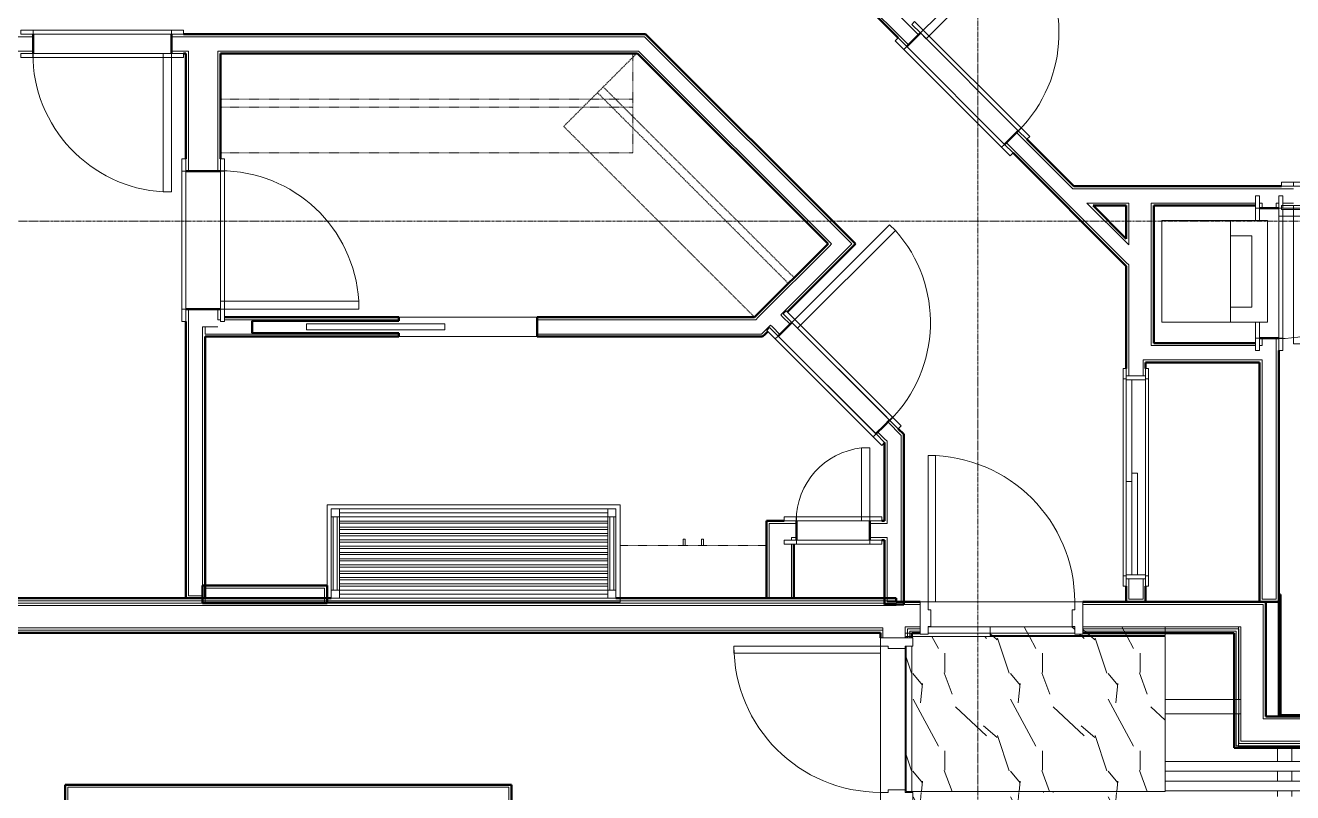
# Model space of a CAD drawing. Header units: inches. Extents: x -4218 to -1830, y 9767 to 12426.
# Drawn here: x -3715.5 to -3403.9, y 11706.6 to 11895.4 of the extents above; entities that cross this region are included whole.
import ezdxf

# ---------------------------------------------------------------- set-up
doc = ezdxf.new("R2010")
doc.units = ezdxf.units.IN
doc.header["$MEASUREMENT"] = 0
doc.linetypes.add('Dash', pattern=[0.25, 0.125, -0.125])
doc.linetypes.add('Grid Line 1_2_', pattern=[0.875, 0.5, -0.125, 0.125, -0.125])
for name, color, linetype, lineweight in [('0-1', 7, 'Continuous', 5), ('0-2', 10, 'Continuous', 9), ('A-CLNG-1', 252, 'Continuous', 9), ('A-CLNG-2', 10, 'Continuous', 9), ('A-CLNG-PATT-1', 71, 'Continuous', 13), ('A-DOOR-1', 10, 'Continuous', 9), ('A-DOOR-2', 50, 'Continuous', 20), ('A-DOOR-FRAM-1', 10, 'Continuous', 9), ('A-DOOR-FRAM-3', 50, 'Continuous', 20), ('A-FLOR-3', 192, 'Continuous', 9), ('A-WALL-1', 7, 'Continuous', 50), ('A-WALL-2', 250, 'Continuous', 13), ('A-WALL-3', 10, 'Continuous', 9), ('A-WALL-4', 252, 'Continuous', 9), ('A-WALL-5', 253, 'Continuous', 9), ('A-WALL-7', 113, 'Continuous', 9), ('I-WALL-1', 7, 'Continuous', 50), ('I-WALL-2', 10, 'Continuous', 9), ('I-WALL-3', 252, 'Continuous', 9), ('I-WALL-4', 253, 'Continuous', 9), ('P-PIPE-1', 10, 'Continuous', 9), ('P-SANR-FIXT-1', 10, 'Continuous', 9), ('Q-CASE-1', 252, 'Continuous', 9), ('Q-CASE-2', 10, 'Continuous', 9), ('Q-CASE-3', 253, 'Continuous', 9), ('Q-CASE-4', 252, 'Dash', 9), ('Q-CASE-7', 10, 'Dash', 9), ('Q-CASE-HDLN-1', 10, 'Dash', 9), ('Q-CASE-HDLN-2', 252, 'Dash', 9), ('Q-CASE-HDLN-3', 253, 'Dash', 9), ('S-BEAM', 12, 'Continuous', 9), ('S-GRID-1', 1, 'Grid Line 1_2_', 9)]:
    doc.layers.add(name, color=color, linetype=linetype, lineweight=lineweight)

# ---------------------------------------------------------------- blocks, each defined once
blk = doc.blocks.new('SWING - SINGLE - FLUSH - 2-10 x 6-8 - PASSAGE-3199422-BACKGROUND - RCP - 2ND FLOOR')
at = {"layer": 'A-DOOR-1'}
blk.add_arc((17, 4.25), 34.07, 93.3657, 180, dxfattribs=at)
at = {"layer": 'A-DOOR-2'}
for p, q in [((15, 4.25), (15, 38.26)), ((17, 38.26), (15, 38.26)), ((17, 4.25), (17, 38.26)), ((17, 4.25), (15, 4.25))]:
    blk.add_line(p, q, dxfattribs=at)
at = {"layer": 'A-DOOR-FRAM-1'}
for p, q in [((-17, 5.25), (-20, 5.25)), ((-20, 4.25), (-20, 5.25)), ((-20, 4.25), (-17, 4.25)), ((17, 5.25), (-17, 5.25)), ((-17, 4.25), (-17, 5.25)), ((-17, 4.25), (17, 4.25)), ((20, 5.25), (17, 5.25)), ((17, 4.25), (17, 5.25)), ((17, 4.25), (20, 4.25)), ((20, 4.25), (20, 5.25)), ((-17, -4.25), (-20, -4.25)), ((-20, -4.25), (-20, -5.25)), ((-20, -5.25), (-17, -5.25)), ((17, -4.25), (-17, -4.25)), ((-17, -4.25), (-17, -5.25)), ((-17, -5.25), (17, -5.25)), ((20, -4.25), (17, -4.25)), ((17, -4.25), (17, -5.25)), ((17, -5.25), (20, -5.25)), ((20, -4.25), (20, -5.25))]:
    blk.add_line(p, q, dxfattribs=at)
blk = doc.blocks.new('POCKET - FLUSH - 2-10 x 6-8-2882530-BACKGROUND - RCP - 2ND FLOOR')
at = {"layer": 'A-DOOR-2'}
for p, q in [((-39.67, -0.75), (-39.67, 0.75)), ((-39.67, 0.75), (-5.67, 0.75)), ((-5.67, 0.75), (-5.67, -0.75)), ((-5.67, -0.75), (-39.67, -0.75))]:
    blk.add_line(p, q, dxfattribs=at)
blk = doc.blocks.new('OD_CW_Closet - OD_CW_Closet-3110467-BACKGROUND - RCP - 2ND FLOOR')
at = {"layer": 'Q-CASE-HDLN-1'}
for p, q in [((0.74, 1.51), (67.13, 1.51)), ((67.13, 1.51), (67.13, -23.84)), ((0.74, -10.24), (67.13, -10.24)), ((0.74, -12.24), (67.13, -12.24))]:
    blk.add_line(p, q, dxfattribs=at)
at = {"layer": 'Q-CASE-HDLN-2'}
for p, q in [((0.74, -24), (0.74, 1.51)), ((66.97, -24), (0.74, -24)), ((67.13, -23.84), (67.13, -24))]:
    blk.add_line(p, q, dxfattribs=at)
at = {"layer": 'Q-CASE-HDLN-3'}
blk.add_line((67.13, -24), (66.97, -24), dxfattribs=at)
blk = doc.blocks.new('OD_CW_Closet - OD_CW_Closet-3109491-BACKGROUND - RCP - 2ND FLOOR')
at = {"layer": 'Q-CASE-HDLN-1'}
for p, q in [((0.74, -24), (0.74, 0.45)), ((0.74, 0.45), (102.1, 0.45)), ((0.74, -10.78), (102.1, -10.78)), ((0.74, -12.78), (102.1, -12.78))]:
    blk.add_line(p, q, dxfattribs=at)
at = {"layer": 'Q-CASE-HDLN-2'}
for p, q in [((102.1, 0.45), (102.1, -24)), ((102.1, -24), (0.74, -24))]:
    blk.add_line(p, q, dxfattribs=at)
blk = doc.blocks.new('Stacked Washer and Dryer - 26_x25_ - Private-1372850-BACKGROUND - RCP - 2ND FLOOR')
at = {"layer": 'P-SANR-FIXT-1'}
for p, q in [((26, 12.5), (0, 12.5)), ((0, -12.5), (0, 12.5)), ((16.90625, -12.5), (16.90625, 12.5)), ((26, 12.5), (26, -12.5)), ((22.09375, 8.75), (16.90625, 8.75)), ((22.09375, -8.75), (22.09375, 8.75)), ((16.90625, -8.75), (22.09375, -8.75)), ((0, -12.5), (26, -12.5))]:
    blk.add_line(p, q, dxfattribs=at)
blk = doc.blocks.new('SWING - SINGLE - FLUSH - 2-10 x 6-8 - PRIVACY-3199405-BACKGROUND - RCP - 2ND FLOOR')
at = {"layer": 'A-DOOR-1'}
blk.add_arc((17, -2.38), 34.07, 180, 266.6343, dxfattribs=at)
at = {"layer": 'A-DOOR-2'}
for p, q in [((15, -2.38), (15, -36.38)), ((17, -2.38), (15, -2.38)), ((17, -2.38), (17, -36.38)), ((17, -36.38), (15, -36.38))]:
    blk.add_line(p, q, dxfattribs=at)
at = {"layer": 'A-DOOR-FRAM-1'}
for p, q in [((-17, 3.37), (-20, 3.37)), ((-20, 3.37), (-20, 2.37)), ((-17, 3.37), (-17, 2.37)), ((17, 3.37), (-17, 3.37)), ((20, 3.37), (17, 3.37)), ((17, 3.37), (17, 2.37)), ((20, 3.37), (20, 2.37)), ((-20, 2.37), (-17, 2.37)), ((-17, 2.37), (17, 2.37)), ((17, 2.37), (20, 2.37)), ((-17, -2.38), (-20, -2.38)), ((-20, -3.38), (-20, -2.38)), ((-17, -3.38), (-17, -2.38)), ((17, -2.38), (-17, -2.38)), ((20, -2.38), (17, -2.38)), ((17, -3.38), (17, -2.38)), ((20, -3.38), (20, -2.38)), ((-20, -3.38), (-17, -3.38)), ((-17, -3.38), (17, -3.38)), ((17, -3.38), (20, -3.38))]:
    blk.add_line(p, q, dxfattribs=at)
blk = doc.blocks.new('SLIDING - FLUSH - 4-0 x 6-8-3203583-BACKGROUND - RCP - 2ND FLOOR')
at = {"layer": 'A-DOOR-1'}
for p, q in [((-26.75, 2.5), (-26.75, 3.25)), ((-24.25, 3.25), (-26.75, 3.25)), ((24.25, 3.25), (-24.25, 3.25)), ((-24.25, 3.25), (-24.25, 2.5)), ((24.25, 2.5), (24.25, 3.25)), ((24.25, 3.25), (26.75, 3.25)), ((26.75, 3.25), (26.75, 2.5)), ((-26.75, 2.5), (-24.25, 2.5)), ((24, 0.5), (-1, 0.5)), ((-1, 0.5), (-1, -0.88)), ((24, 0.5), (24, -0.88)), ((26.75, 2.5), (24.25, 2.5)), ((-26.75, -3), (-26.75, -2.25)), ((-24.25, -2.25), (-26.75, -2.25)), ((-26.75, -3), (-24.25, -3)), ((-24.25, -2.25), (-24.25, -3)), ((-24.25, -3), (24.25, -3)), ((1, -0.88), (-24, -0.88)), ((-24, -0.88), (-24, -2.25)), ((-24, -2.25), (1, -2.25)), ((-1, -0.88), (24, -0.88)), ((1, -0.88), (1, -2.25)), ((24.25, -2.25), (26.75, -2.25)), ((24.25, -3), (24.25, -2.25)), ((26.75, -3), (24.25, -3)), ((26.75, -2.25), (26.75, -3))]:
    blk.add_line(p, q, dxfattribs=at)
at = {"layer": 'A-DOOR-FRAM-1'}
for p, q in [((-25, -2.25), (-25, 2.5)), ((-24, 2.5), (-25, 2.5)), ((24, 2.5), (-24, 2.5)), ((-24, 2.5), (-24, -2.25)), ((24, -2.25), (24, 2.5)), ((24, 2.5), (25, 2.5)), ((25, 2.5), (25, -2.25)), ((-25, -2.25), (-24, -2.25)), ((1, -2.25), (24, -2.25)), ((25, -2.25), (24, -2.25))]:
    blk.add_line(p, q, dxfattribs=at)
blk = doc.blocks.new('SWING - SINGLE - FLUSH - 2-10 x 6-8 - PRIVACY-3199407-BACKGROUND - RCP - 2ND FLOOR')
at = {"layer": 'A-DOOR-1'}
blk.add_arc((17, 2.37), 34.07, 93.3657, 180, dxfattribs=at)
at = {"layer": 'A-DOOR-2'}
for p, q in [((15, 2.37), (15, 36.38)), ((17, 36.38), (15, 36.38)), ((17, 2.37), (17, 36.38)), ((17, 2.37), (15, 2.37))]:
    blk.add_line(p, q, dxfattribs=at)
at = {"layer": 'A-DOOR-FRAM-1'}
for p, q in [((-17, 3.37), (-20, 3.37)), ((-20, 2.37), (-20, 3.37)), ((17, 3.37), (-17, 3.37)), ((-17, 2.37), (-17, 3.37)), ((20, 3.37), (17, 3.37)), ((17, 2.37), (17, 3.37)), ((20, 2.37), (20, 3.37)), ((-20, 2.37), (-17, 2.37)), ((-17, 2.37), (17, 2.37)), ((17, 2.37), (20, 2.37)), ((-17, -2.38), (-20, -2.38)), ((-20, -2.38), (-20, -3.38)), ((17, -2.38), (-17, -2.38)), ((-17, -2.38), (-17, -3.38)), ((20, -2.38), (17, -2.38)), ((17, -2.38), (17, -3.38)), ((20, -2.38), (20, -3.38)), ((-20, -3.38), (-17, -3.38)), ((-17, -3.38), (17, -3.38)), ((17, -3.38), (20, -3.38))]:
    blk.add_line(p, q, dxfattribs=at)
blk = doc.blocks.new('SWING - SINGLE - FLUSH - 2-8 x 6-8 - PASSAGE-V94-BACKGROUND - RCP - 2ND FLOOR')
at = {"layer": 'A-DOOR-1'}
blk.add_arc((16, -2.38), 32.07, 180, 266.4241, dxfattribs=at)
at = {"layer": 'A-DOOR-2'}
for p, q in [((14, -2.38), (14, -34.38)), ((16, -2.38), (14, -2.38)), ((16, -2.38), (16, -34.38)), ((16, -34.38), (14, -34.38))]:
    blk.add_line(p, q, dxfattribs=at)
at = {"layer": 'A-DOOR-FRAM-1'}
for p, q in [((-16, 3.37), (-19, 3.37)), ((-19, 3.37), (-19, 2.37)), ((-16, 3.37), (-16, 2.37)), ((-12.08, 3.37), (-16, 3.37)), ((16, 3.37), (12.92, 3.37)), ((19, 3.37), (16, 3.37)), ((16, 3.37), (16, 2.37)), ((19, 3.37), (19, 2.37)), ((-19, 2.37), (-16, 2.37)), ((-16, 2.37), (-12.08, 2.37)), ((12.92, 2.37), (16, 2.37)), ((16, 2.37), (19, 2.37)), ((-16, -2.38), (-19, -2.38)), ((-19, -3.38), (-19, -2.38)), ((-16, -3.38), (-16, -2.38)), ((16, -2.38), (-16, -2.38)), ((19, -2.38), (16, -2.38)), ((16, -3.38), (16, -2.38)), ((19, -3.38), (19, -2.38)), ((-19, -3.38), (-16, -3.38)), ((-16, -3.38), (15.63, -3.38)), ((16, -3.38), (19, -3.38))]:
    blk.add_line(p, q, dxfattribs=at)
blk = doc.blocks.new('Bath Vanity - Bath Vanity 72_-2551085-BACKGROUND - RCP - 2ND FLOOR')
at = {"layer": 'Q-CASE-1'}
for p, q in [((-35.26, -1), (-35.26, 0)), ((-35.26, 0), (36.74, 0)), ((36.74, -1), (36.74, -4.13))]:
    blk.add_line(p, q, dxfattribs=at)
at = {"layer": 'Q-CASE-2'}
for p, q in [((-35.26, -24), (-35.26, -1)), ((-34.26, -3), (-34.26, -1)), ((-34.26, -1), (-32.26, -1)), ((-34.26, -3), (-34.26, -21)), ((-32.26, -3), (-34.26, -3)), ((-33.76, -3), (-33.76, -21)), ((-32.76, -3), (-32.76, -21)), ((33.74, -1), (-32.26, -1)), ((-32.26, -1), (-32.26, -3)), ((33.74, -2), (-32.26, -2)), ((33.74, -3), (-32.26, -3)), ((-32.26, -3), (-32.26, -21)), ((33.74, -3), (33.74, -1)), ((33.74, -1), (35.74, -1)), ((33.74, -3), (33.74, -21)), ((35.74, -3), (33.74, -3)), ((34.24, -3), (34.24, -21)), ((35.24, -3), (35.24, -21)), ((35.74, -1), (35.74, -3)), ((35.74, -3), (35.74, -21)), ((-32.26, -4), (33.74, -4)), ((33.74, -4.55), (-32.26, -4.55)), ((-32.26, -5.55), (33.74, -5.55)), ((33.74, -6.09), (-32.26, -6.09)), ((36.74, -4.13), (36.74, -24)), ((-32.26, -7.09), (33.74, -7.09)), ((33.74, -7.64), (-32.26, -7.64)), ((-32.26, -8.64), (33.74, -8.64)), ((33.74, -9.18), (-32.26, -9.18)), ((-32.26, -10.18), (33.74, -10.18)), ((33.74, -10.73), (-32.26, -10.73)), ((-32.26, -11.73), (33.74, -11.73)), ((33.74, -12.27), (-32.26, -12.27)), ((-32.26, -13.27), (33.74, -13.27)), ((33.74, -13.82), (-32.26, -13.82)), ((-32.26, -14.82), (33.74, -14.82)), ((33.74, -15.36), (-32.26, -15.36)), ((-32.26, -16.36), (33.74, -16.36)), ((33.74, -16.91), (-32.26, -16.91)), ((-32.26, -17.91), (33.74, -17.91)), ((33.74, -18.45), (-32.26, -18.45)), ((-34.26, -23), (-34.26, -21)), ((-34.26, -21), (-32.26, -21)), ((-32.26, -19.45), (33.74, -19.45)), ((33.74, -20), (-32.26, -20)), ((-32.26, -21), (33.74, -21)), ((-32.26, -21), (-32.26, -23)), ((33.74, -23), (33.74, -21)), ((33.74, -21), (35.74, -21)), ((35.74, -21), (35.74, -23)), ((36.74, -24), (-35.26, -24)), ((-32.26, -23), (-34.26, -23)), ((33.74, -22), (-32.26, -22)), ((33.74, -23), (-32.26, -23)), ((35.74, -23), (33.74, -23))]:
    blk.add_line(p, q, dxfattribs=at)
at = {"layer": 'Q-CASE-3'}
blk.add_line((36.74, 0), (36.74, -1), dxfattribs=at)
blk = doc.blocks.new('300 Series Wall Hung Cabinet_326 - 36_-V97-BACKGROUND - RCP - 2ND FLOOR')
at = {"layer": 'Q-CASE-2'}
for p, q in [((-2.01, -13.19), (-2.5, -13.19)), ((-2.5, -13.19), (-2.5, -14.69)), ((-2.5, -14.69), (-2.01, -14.69)), ((-2.01, -14.69), (-2.01, -13.19)), ((2.49, -13.19), (2, -13.19)), ((2, -13.19), (2, -14.69)), ((2, -14.69), (2.49, -14.69)), ((2.49, -14.69), (2.49, -13.19))]:
    blk.add_line(p, q, dxfattribs=at)
at = {"layer": 'Q-CASE-4'}
for p, q in [((18, -0.19), (-18, -0.19)), ((-18, -0.19), (-18, -13.19))]:
    blk.add_line(p, q, dxfattribs=at)
at = {"layer": 'Q-CASE-7'}
blk.add_line((-18, -13.19), (18, -13.19), dxfattribs=at)
blk = doc.blocks.new('SWING - SINGLE - FLUSH - 1-6 X 6-8 PASSAGE-V98-BACKGROUND - RCP - 2ND FLOOR')
at = {"layer": 'A-DOOR-1'}
blk.add_arc((9, 2.37), 18.07, 96.3558, 180, dxfattribs=at)
at = {"layer": 'A-DOOR-2'}
for p, q in [((7, 2.37), (7, 20.33)), ((9, 20.33), (7, 20.33)), ((9, 2.37), (9, 20.33)), ((9, 2.37), (7, 2.37))]:
    blk.add_line(p, q, dxfattribs=at)
at = {"layer": 'A-DOOR-FRAM-1'}
for p, q in [((-9, 3.37), (-12, 3.37)), ((-12, 2.37), (-12, 3.37)), ((9, 3.37), (-9, 3.37)), ((-9, 2.37), (-9, 3.37)), ((12, 3.37), (9, 3.37)), ((9, 2.37), (9, 3.37)), ((12, 2.37), (12, 3.37)), ((-12, 2.37), (-9, 2.37)), ((-9, 2.37), (9, 2.37)), ((9, 2.37), (12, 2.37)), ((-9, -2.38), (-12, -2.38)), ((-12, -2.38), (-12, -3.38)), ((9, -2.38), (-9, -2.38)), ((-9, -2.38), (-9, -3.38)), ((12, -2.38), (9, -2.38)), ((9, -2.38), (9, -3.38)), ((12, -2.38), (12, -3.38)), ((-12, -3.38), (-9, -3.38)), ((-9, -3.38), (9, -3.38)), ((9, -3.38), (12, -3.38))]:
    blk.add_line(p, q, dxfattribs=at)
blk = doc.blocks.new('CTR - 1st Phase - Unit Layouts_rvt-1-BACKGROUND - RCP - 2ND FLOOR')
at = {"layer": 'A-WALL-1'}
for p, q in [((-3500.95, 11892.27), (-3518.75, 11910.07)), ((-3713.58, 11893.19), (-3713.58, 11888.44)), ((-3679.58, 11888.44), (-3679.58, 11893.19)), ((-3676.58, 11893.19), (-3676.05, 11893.19)), ((-3667.55, 11893.19), (-3569.75, 11893.19)), ((-3569.75, 11893.19), (-3563.92, 11893.19)), ((-3563.92, 11893.19), (-3563.04, 11893.19)), ((-3563.04, 11893.19), (-3511.45, 11841.6)), ((-3495.47, 11893.5), (-3498.83, 11890.15)), ((-3676.05, 11888.44), (-3676.58, 11888.44)), ((-3565, 11888.44), (-3667.55, 11888.44)), ((-3518.17, 11841.6), (-3565, 11888.44)), ((-3474.79, 11866.1), (-3471.43, 11869.46)), ((-3469.31, 11867.34), (-3457.75, 11855.79)), ((-3444.85, 11836.17), (-3472.66, 11863.98)), ((-3457.75, 11855.79), (-3406.72, 11855.79)), ((-3444.85, 11851.04), (-3453, 11851.04)), ((-3453, 11851.04), (-3444.85, 11842.88)), ((-3444.85, 11842.88), (-3444.85, 11851.04)), ((-3413.1, 11851.04), (-3438.1, 11851.04)), ((-3438.1, 11851.04), (-3438.1, 11817.2)), ((-3407.35, 11850.41), (-3412.1, 11850.41)), ((-3536.21, 11823.56), (-3518.17, 11841.6)), ((-3511.89, 11841.16), (-3514.81, 11838.24)), ((-3511.45, 11841.6), (-3511.89, 11841.16)), ((-3514.81, 11838.24), (-3528.21, 11824.84)), ((-3444.85, 11817.2), (-3444.85, 11836.17)), ((-3666.55, 11823.56), (-3623.7, 11823.56)), ((-3623.7, 11823.56), (-3623.7, 11822.69)), ((-3589.7, 11823.56), (-3536.21, 11823.56)), ((-3589.7, 11818.81), (-3589.7, 11823.56)), ((-3676.05, 11754.44), (-3676.05, 11821.19)), ((-3623.7, 11822.69), (-3659.7, 11822.69)), ((-3659.7, 11822.69), (-3659.7, 11819.69)), ((-3532.98, 11820.07), (-3533.61, 11819.44)), ((-3527.06, 11822.28), (-3530.42, 11818.92)), ((-3671.3, 11818.81), (-3671.3, 11754.44)), ((-3623.7, 11818.81), (-3671.3, 11818.81)), ((-3659.7, 11819.69), (-3623.7, 11819.69)), ((-3623.7, 11819.69), (-3623.7, 11818.81)), ((-3534.24, 11818.81), (-3589.7, 11818.81)), ((-3533.61, 11819.44), (-3534.24, 11818.81)), ((-3444.85, 11813.08), (-3444.85, 11817.2)), ((-3438.1, 11817.2), (-3413.1, 11817.2)), ((-3412.1, 11818.41), (-3407.35, 11818.41)), ((-3407.35, 11815.41), (-3407.35, 11753.56)), ((-3444.85, 11812.45), (-3444.85, 11813.08)), ((-3444.85, 11810.94), (-3444.85, 11812.45)), ((-3412.1, 11812.45), (-3440.1, 11812.45)), ((-3440.1, 11812.45), (-3440.1, 11810.94)), ((-3412.1, 11753.56), (-3412.1, 11812.45)), ((-3504.3, 11796.96), (-3503.02, 11798.24)), ((-3506.38, 11794.88), (-3504.3, 11796.96)), ((-3500.9, 11796.12), (-3499.55, 11794.77)), ((-3504.3, 11773.47), (-3504.3, 11792.72)), ((-3499.55, 11794.77), (-3499.55, 11752.94)), ((-3533.3, 11754.44), (-3533.3, 11773.47)), ((-3533.3, 11773.47), (-3532.67, 11773.47)), ((-3532.67, 11773.47), (-3528.92, 11773.47)), ((-3525.92, 11773.47), (-3525.92, 11768.72)), ((-3507.92, 11768.72), (-3507.92, 11773.47)), ((-3504.92, 11773.47), (-3504.3, 11773.47)), ((-3526.55, 11767.72), (-3526.55, 11754.44)), ((-3504.3, 11768.72), (-3504.92, 11768.72)), ((-3504.3, 11752.94), (-3504.3, 11768.72)), ((-3671.92, 11757.56), (-3641.3, 11757.56)), ((-3671.92, 11756.94), (-3671.92, 11757.56)), ((-3671.92, 11753.44), (-3671.92, 11756.94)), ((-3641.3, 11757.56), (-3641.3, 11756.94)), ((-3641.3, 11756.94), (-3641.3, 11753.44)), ((-3444.85, 11753.56), (-3444.85, 11757.44)), ((-3440.1, 11757.44), (-3440.1, 11753.56)), ((-3407.35, 11725.71), (-3407.35, 11755.33)), ((-3407.35, 11755.33), (-3406.97, 11755.33)), ((-3406.97, 11755.33), (-3406.97, 11725.71)), ((-3675.42, 11754.44), (-3676.05, 11754.44)), ((-3671.92, 11754.44), (-3675.42, 11754.44)), ((-3671.3, 11754.44), (-3671.92, 11754.44)), ((-3671.92, 11753.19), (-3671.92, 11753.44)), ((-3641.3, 11753.19), (-3671.92, 11753.19)), ((-3641.3, 11753.44), (-3641.3, 11753.19)), ((-3526.55, 11754.44), (-3533.3, 11754.44)), ((-3503.67, 11752.94), (-3504.3, 11752.94)), ((-3500.17, 11752.94), (-3503.67, 11752.94)), ((-3499.55, 11752.94), (-3500.17, 11752.94)), ((-3444.22, 11753.56), (-3444.85, 11753.56)), ((-3440.72, 11753.56), (-3444.22, 11753.56)), ((-3440.1, 11753.56), (-3440.72, 11753.56)), ((-3411.47, 11753.56), (-3412.1, 11753.56)), ((-3407.97, 11753.56), (-3411.47, 11753.56)), ((-3407.35, 11753.56), (-3407.97, 11753.56)), ((-3407.35, 11725.33), (-3407.35, 11725.71)), ((-3347.35, 11725.33), (-3407.35, 11725.33)), ((-3406.97, 11725.71), (-3347.72, 11725.71)), ((-3705.69, 11707.94), (-3705.69, 11708.56)), ((-3705.69, 11708.56), (-3600.73, 11708.56)), ((-3705.69, 11704.44), (-3705.69, 11707.94)), ((-3600.73, 11708.56), (-3596.61, 11708.56)), ((-3596.61, 11708.56), (-3595.98, 11708.56)), ((-3595.98, 11708.56), (-3595.98, 11688.11))]:
    blk.add_line(p, q, dxfattribs=at)
at = {"layer": 'A-WALL-2'}
for p, q in [((-3518.75, 11910.95), (-3498.39, 11890.59)), ((-3500.33, 11897.48), (-3495.91, 11893.06)), ((-3713.58, 11892.56), (-3851.85, 11892.56)), ((-3676.05, 11892.56), (-3679.58, 11892.56)), ((-3675.42, 11892.56), (-3676.05, 11892.56)), ((-3668.17, 11892.56), (-3675.42, 11892.56)), ((-3667.55, 11892.56), (-3668.17, 11892.56)), ((-3667.55, 11892.56), (-3569.13, 11892.56)), ((-3568.24, 11892.56), (-3569.13, 11892.56)), ((-3563.29, 11892.56), (-3568.24, 11892.56)), ((-3512.33, 11841.6), (-3563.29, 11892.56)), ((-3713.58, 11889.06), (-3851.85, 11889.06)), ((-3676.05, 11889.06), (-3679.58, 11889.06)), ((-3675.42, 11889.06), (-3676.05, 11889.06)), ((-3675.42, 11859.54), (-3675.42, 11889.06)), ((-3667.55, 11889.06), (-3668.17, 11889.06)), ((-3668.17, 11859.54), (-3668.17, 11889.06)), ((-3667.55, 11889.06), (-3565.63, 11889.06)), ((-3564.74, 11889.06), (-3565.63, 11889.06)), ((-3517.28, 11841.6), (-3564.74, 11889.06)), ((-3471.87, 11869.02), (-3458.01, 11855.16)), ((-3474.34, 11866.55), (-3444.85, 11837.05)), ((-3458.01, 11855.16), (-3457.13, 11855.16)), ((-3403.72, 11855.16), (-3457.13, 11855.16)), ((-3454.51, 11851.66), (-3453.63, 11851.66)), ((-3454.51, 11851.66), (-3444.85, 11842)), ((-3444.22, 11851.66), (-3453.63, 11851.66)), ((-3444.22, 11851.66), (-3444.22, 11851.04)), ((-3413.1, 11851.66), (-3438.72, 11851.66)), ((-3438.72, 11851.66), (-3438.72, 11851.04)), ((-3411.47, 11851.66), (-3412.1, 11851.66)), ((-3411.47, 11851.66), (-3411.47, 11851.04)), ((-3407.35, 11851.66), (-3407.97, 11851.66)), ((-3407.97, 11851.66), (-3407.97, 11851.04)), ((-3403.72, 11851.66), (-3406.35, 11851.66)), ((-3444.22, 11841.38), (-3444.22, 11851.04)), ((-3438.72, 11817.2), (-3438.72, 11851.04)), ((-3411.47, 11851.04), (-3411.47, 11850.41)), ((-3407.97, 11851.04), (-3407.97, 11850.41)), ((-3444.22, 11841.38), (-3444.85, 11842)), ((-3517.73, 11841.16), (-3535.32, 11823.56)), ((-3517.73, 11841.16), (-3517.28, 11841.6)), ((-3515.25, 11838.69), (-3514.81, 11839.13)), ((-3514.81, 11839.13), (-3512.33, 11841.6)), ((-3515.25, 11838.69), (-3529.8, 11824.14)), ((-3444.22, 11836.43), (-3444.85, 11837.05)), ((-3444.22, 11817.2), (-3444.22, 11836.43)), ((-3675.42, 11821.19), (-3675.42, 11825.54)), ((-3668.17, 11822.94), (-3668.17, 11825.54)), ((-3535.95, 11822.94), (-3535.32, 11823.56)), ((-3529.8, 11824.14), (-3529.36, 11823.69)), ((-3527.5, 11821.84), (-3529.36, 11823.69)), ((-3675.42, 11755.06), (-3675.42, 11821.19)), ((-3671.92, 11755.06), (-3671.92, 11821.19)), ((-3671.92, 11821.19), (-3671.3, 11821.19)), ((-3671.3, 11821.19), (-3671.92, 11821.19)), ((-3671.3, 11821.19), (-3671.3, 11819.44)), ((-3671.3, 11819.44), (-3671.3, 11821.19)), ((-3671.3, 11821.19), (-3668.17, 11821.19)), ((-3668.17, 11821.19), (-3671.3, 11821.19)), ((-3667.55, 11822.94), (-3668.17, 11822.94)), ((-3623.7, 11822.94), (-3666.55, 11822.94)), ((-3535.95, 11822.94), (-3589.7, 11822.94)), ((-3534.5, 11819.44), (-3532.28, 11821.66)), ((-3532.28, 11821.66), (-3531.83, 11821.22)), ((-3529.98, 11819.36), (-3531.83, 11821.22)), ((-3623.7, 11819.44), (-3671.3, 11819.44)), ((-3534.5, 11819.44), (-3589.7, 11819.44)), ((-3444.22, 11817.2), (-3444.22, 11816.58)), ((-3438.72, 11817.2), (-3438.72, 11816.58)), ((-3411.47, 11818.41), (-3411.47, 11816.58)), ((-3407.97, 11818.41), (-3407.97, 11754.19)), ((-3444.22, 11816.58), (-3444.22, 11813.08)), ((-3413.1, 11816.58), (-3438.72, 11816.58)), ((-3412.1, 11816.58), (-3411.47, 11816.58)), ((-3444.22, 11813.08), (-3444.22, 11812.45)), ((-3444.22, 11812.45), (-3444.22, 11809.19)), ((-3412.1, 11813.08), (-3440.72, 11813.08)), ((-3440.72, 11813.08), (-3440.72, 11812.45)), ((-3440.72, 11812.45), (-3440.72, 11809.19)), ((-3412.1, 11813.08), (-3411.47, 11813.08)), ((-3411.47, 11813.08), (-3411.47, 11754.19)), ((-3504.3, 11793.68), (-3505.94, 11795.32)), ((-3500.17, 11794.51), (-3503.46, 11797.8)), ((-3503.67, 11793.06), (-3504.3, 11793.68)), ((-3503.67, 11772.85), (-3503.67, 11793.06)), ((-3500.17, 11753.56), (-3500.17, 11794.51)), ((-3532.67, 11754.44), (-3532.67, 11772.85)), ((-3527.17, 11772.85), (-3532.67, 11772.85)), ((-3526.55, 11772.85), (-3527.17, 11772.85)), ((-3526.55, 11772.85), (-3525.92, 11772.85)), ((-3507.92, 11772.85), (-3504.3, 11772.85)), ((-3503.67, 11772.85), (-3504.3, 11772.85)), ((-3527.17, 11768.72), (-3527.17, 11769.35)), ((-3526.55, 11769.35), (-3527.17, 11769.35)), ((-3527.17, 11754.44), (-3527.17, 11767.72)), ((-3526.55, 11769.35), (-3525.92, 11769.35)), ((-3507.92, 11769.35), (-3504.3, 11769.35)), ((-3503.67, 11769.35), (-3504.3, 11769.35)), ((-3503.67, 11753.56), (-3503.67, 11769.35)), ((-3444.22, 11759.19), (-3444.22, 11754.19)), ((-3440.72, 11759.19), (-3440.72, 11754.19)), ((-3671.92, 11755.06), (-3675.42, 11755.06)), ((-3641.92, 11756.94), (-3671.3, 11756.94)), ((-3671.3, 11753.44), (-3671.3, 11756.94)), ((-3641.92, 11756.94), (-3641.92, 11753.44)), ((-3671.92, 11753.44), (-3671.3, 11753.44)), ((-3671.3, 11753.44), (-3671.92, 11753.44)), ((-3641.92, 11753.44), (-3671.3, 11753.44)), ((-3641.92, 11753.44), (-3641.3, 11753.44)), ((-3641.3, 11753.44), (-3641.92, 11753.44)), ((-3500.17, 11753.56), (-3503.67, 11753.56)), ((-3440.72, 11754.19), (-3444.22, 11754.19)), ((-3407.97, 11754.19), (-3411.47, 11754.19)), ((-3705.07, 11704.44), (-3705.07, 11707.94)), ((-3705.07, 11707.94), (-3600.73, 11707.94)), ((-3600.11, 11707.94), (-3600.73, 11707.94)), ((-3596.61, 11707.94), (-3600.11, 11707.94)), ((-3596.61, 11687.49), (-3596.61, 11707.94))]:
    blk.add_line(p, q, dxfattribs=at)
at = {"layer": 'A-WALL-3'}
for p, q in [((-3679.58, 11893.19), (-3713.58, 11893.19)), ((-3471.43, 11869.46), (-3495.47, 11893.5)), ((-3498.83, 11890.15), (-3474.79, 11866.1)), ((-3713.58, 11888.44), (-3679.58, 11888.44)), ((-3412.1, 11850.41), (-3412.1, 11847.33)), ((-3407.35, 11818.41), (-3407.35, 11850.41)), ((-3589.7, 11823.56), (-3623.7, 11823.56)), ((-3504.3, 11799.52), (-3527.06, 11822.28)), ((-3412.1, 11822.33), (-3412.1, 11818.41)), ((-3623.7, 11818.81), (-3589.7, 11818.81)), ((-3530.42, 11818.92), (-3506.38, 11794.88)), ((-3504.3, 11799.52), (-3503.02, 11798.24)), ((-3507.92, 11773.47), (-3525.92, 11773.47)), ((-3525.92, 11768.72), (-3507.92, 11768.72))]:
    blk.add_line(p, q, dxfattribs=at)
at = {"layer": 'A-WALL-4'}
for p, q in [((-3713.58, 11888.44), (-3713.58, 11893.19)), ((-3679.58, 11888.44), (-3679.58, 11893.19)), ((-3495.47, 11893.5), (-3498.83, 11890.15)), ((-3471.43, 11869.46), (-3474.79, 11866.1)), ((-3407.35, 11850.41), (-3412.1, 11850.41)), ((-3623.7, 11822.69), (-3623.7, 11823.56)), ((-3589.7, 11823.56), (-3589.7, 11818.81)), ((-3659.7, 11819.69), (-3659.7, 11822.69)), ((-3659.7, 11822.69), (-3623.7, 11822.69)), ((-3527.06, 11822.28), (-3530.42, 11818.92)), ((-3623.7, 11819.69), (-3659.7, 11819.69)), ((-3623.7, 11818.81), (-3623.7, 11819.69)), ((-3407.35, 11818.41), (-3412.1, 11818.41)), ((-3503.02, 11798.24), (-3504.3, 11796.96)), ((-3504.3, 11796.96), (-3506.38, 11794.88)), ((-3525.92, 11768.72), (-3525.92, 11773.47)), ((-3507.92, 11768.72), (-3507.92, 11773.47))]:
    blk.add_line(p, q, dxfattribs=at)
at = {"layer": 'A-WALL-5'}
for p, q in [((-3444.85, 11809.19), (-3440.1, 11809.19)), ((-3444.85, 11759.19), (-3440.1, 11759.19))]:
    blk.add_line(p, q, dxfattribs=at)
at = {"layer": 'A-WALL-7'}
for p, q in [((-3641.3, 11757.56), (-3641.3, 11777.44)), ((-3641.3, 11777.44), (-3569.3, 11777.44)), ((-3569.3, 11777.44), (-3569.3, 11754.44)), ((-3641.3, 11754.44), (-3641.3, 11757.56)), ((-3640.3, 11754.44), (-3641.3, 11754.44)), ((-3570.3, 11754.44), (-3640.3, 11754.44)), ((-3569.3, 11754.44), (-3570.3, 11754.44))]:
    blk.add_line(p, q, dxfattribs=at)
at = {"layer": 'I-WALL-1'}
for p, q in [((-3676.05, 11893.19), (-3675.42, 11893.19)), ((-3675.42, 11893.19), (-3667.55, 11893.19)), ((-3676.05, 11862.54), (-3676.05, 11888.44)), ((-3667.55, 11888.44), (-3667.55, 11862.54)), ((-3667.55, 11859.54), (-3676.05, 11859.54)), ((-3676.05, 11825.54), (-3667.55, 11825.54)), ((-3676.05, 11821.19), (-3676.05, 11822.54))]:
    blk.add_line(p, q, dxfattribs=at)
at = {"layer": 'I-WALL-2'}
for p, q in [((-3676.05, 11859.54), (-3676.05, 11825.54)), ((-3667.55, 11825.54), (-3667.55, 11859.54))]:
    blk.add_line(p, q, dxfattribs=at)
at = {"layer": 'I-WALL-3'}
for p, q in [((-3676.05, 11859.54), (-3667.55, 11859.54)), ((-3667.55, 11825.54), (-3676.05, 11825.54))]:
    blk.add_line(p, q, dxfattribs=at)
at = {"layer": '0-2'}
for name, p, rotation in [('SWING - SINGLE - FLUSH - 2-10 x 6-8 - PRIVACY-3199405-BACKGROUND - RCP - 2ND FLOOR', (-3485.13, 11879.8), 134.9999999999904), ('OD_CW_Closet - OD_CW_Closet-3109491-BACKGROUND - RCP - 2ND FLOOR', (-3565.44, 11864.44), 180), ('OD_CW_Closet - OD_CW_Closet-3110467-BACKGROUND - RCP - 2ND FLOOR', (-3534.62, 11824.11), 134.9999999999889), ('SWING - SINGLE - FLUSH - 2-10 x 6-8 - PASSAGE-3199422-BACKGROUND - RCP - 2ND FLOOR', (-3671.8, 11842.54), 269.9999999999923), ('SWING - SINGLE - FLUSH - 2-10 x 6-8 - PRIVACY-3199407-BACKGROUND - RCP - 2ND FLOOR', (-3386.72, 11853.41), 180), ('SWING - SINGLE - FLUSH - 2-8 x 6-8 - PASSAGE-V94-BACKGROUND - RCP - 2ND FLOOR', (-3409.72, 11834.41), 89.99999999999615), ('SWING - SINGLE - FLUSH - 2-10 x 6-8 - PRIVACY-3199405-BACKGROUND - RCP - 2ND FLOOR', (-3516.72, 11808.58), 134.9999999999929), ('SLIDING - FLUSH - 4-0 x 6-8-3203583-BACKGROUND - RCP - 2ND FLOOR', (-3442.6, 11784.19), 269.9999999999993), ('Bath Vanity - Bath Vanity 72_-2551085-BACKGROUND - RCP - 2ND FLOOR', (-3604.56, 11753.44), 180), ('300 Series Wall Hung Cabinet_326 - 36_-V97-BACKGROUND - RCP - 2ND FLOOR', (-3551.3, 11754.25), 180)]:
    blk.add_blockref(name, p, dxfattribs=dict(at, rotation=rotation))
for name, p in [('SWING - SINGLE - FLUSH - 2-10 x 6-8 - PRIVACY-3199405-BACKGROUND - RCP - 2ND FLOOR', (-3696.58, 11890.81)), ('Stacked Washer and Dryer - 26_x25_ - Private-1372850-BACKGROUND - RCP - 2ND FLOOR', (-3436.1, 11834.83)), ('POCKET - FLUSH - 2-10 x 6-8-2882530-BACKGROUND - RCP - 2ND FLOOR', (-3606.7, 11821.19)), ('SWING - SINGLE - FLUSH - 1-6 X 6-8 PASSAGE-V98-BACKGROUND - RCP - 2ND FLOOR', (-3516.92, 11771.1))]:
    blk.add_blockref(name, p, dxfattribs=at)
blk = doc.blocks.new('HOLLOW METAL - UNIT DOOR-2191979-BACKGROUND - RCP - 2ND FLOOR')
at = {"layer": 'A-DOOR-1'}
blk.add_arc((18, 4.125), 36, 90, 180, dxfattribs=at)
at = {"layer": 'A-DOOR-2'}
for p, q in [((18, 40.125), (16.25, 40.125)), ((16.25, 40.125), (16.25, 4.125)), ((18, 4.125), (18, 40.125)), ((16.25, 4.125), (18, 4.125))]:
    blk.add_line(p, q, dxfattribs=at)
at = {"layer": 'A-DOOR-FRAM-3'}
for p, q in [((-18, 4.125), (-20, 4.125)), ((-20, 4.125), (-20, -3.875)), ((-18, 2.1875), (-18, 4.125)), ((18, 4.125), (18, 2.1875)), ((20, 4.125), (18, 4.125)), ((20, -3.875), (20, 4.125)), ((-17.375, 2.1875), (-18, 2.1875)), ((-17.375, -1.9375), (-17.375, 2.1875)), ((18, 2.1875), (17.375, 2.1875)), ((17.375, 2.1875), (17.375, -1.9375)), ((-18, -3.875), (-18, -1.9375)), ((-18, -1.9375), (-17.375, -1.9375)), ((17.375, -1.9375), (18, -1.9375)), ((18, -1.9375), (18, -3.875)), ((-20, -3.875), (-18, -3.875)), ((18, -3.875), (20, -3.875))]:
    blk.add_line(p, q, dxfattribs=at)
blk = doc.blocks.new('HOLLOW METAL - UNIT DOOR-2191977-BACKGROUND - RCP - 2ND FLOOR')
at = {"layer": 'A-DOOR-1'}
blk.add_arc((18, -4.125), 36, 180, 270, dxfattribs=at)
at = {"layer": 'A-DOOR-2'}
for p, q in [((16.25, -4.125), (18, -4.125)), ((16.25, -40.125), (16.25, -4.125)), ((18, -4.125), (18, -40.125)), ((18, -40.125), (16.25, -40.125))]:
    blk.add_line(p, q, dxfattribs=at)
at = {"layer": 'A-DOOR-FRAM-3'}
for p, q in [((-20, 3.875), (-18, 3.875)), ((-20, -4.125), (-20, 3.875)), ((-18, 3.875), (-18, 1.9375)), ((18, 3.875), (20, 3.875)), ((18, 1.9375), (18, 3.875)), ((20, 3.875), (20, -4.125)), ((-18, 1.9375), (-17.375, 1.9375)), ((-17.375, 1.9375), (-17.375, -2.1875)), ((17.375, 1.9375), (18, 1.9375)), ((17.375, -2.1875), (17.375, 1.9375)), ((-18, -2.1875), (-18, -4.125)), ((-17.375, -2.1875), (-18, -2.1875)), ((18, -2.1875), (17.375, -2.1875)), ((18, -4.125), (18, -2.1875)), ((-18, -4.125), (-20, -4.125)), ((20, -4.125), (18, -4.125))]:
    blk.add_line(p, q, dxfattribs=at)
blk = doc.blocks.new('CTR - 1st Phase - Common Walls_rvt-1-BACKGROUND - RCP - 2ND FLOOR')
at = {"layer": 'A-CLNG-PATT-1'}
h = blk.add_hatch(dxfattribs=at)
h.set_pattern_fill('FP_2', color=256, style=0, pattern_type=2)
h.set_pattern_definition([(108.435, (6.24, 0), (-23.9995167, 47.999875), [9.107, -66.787]), (139.399, (3.36, 8.64), (-144.0005735, 119.9994401), [4.425, -216.844]), (136.848, (24, 11.52), (-360.00235884, 335.99803914), [10.527, -515.834]), (109.983, (16.32, 18.72), (-71.99926767, 192.0004429), [5.618, -275.295]), (90, (14.4, 0), (-24, 24), [4.8, -19.2]), (118.443, (14.4, 4.8), (168.000806133, -311.999948405), [13.101, -641.971]), (84.289, (8.16, 16.32), (-24.00143285, -215.9997167), [4.824, -236.373]), (129.806, (8.64, 21.12), (96.0006462, -119.9991583), [3.749, -183.697])])
h.paths.add_polyline_path([(-3497.55, 11687.66), (-3435.32, 11687.66), (-3435.32, 11706.61), (-3497.3, 11706.61), (-3497.3, 11704.69), (-3498.93, 11704.69), (-3498.93, 11687.66), (-3497.79, 11687.66)], flags=0)
h.paths.add_polyline_path([(-3435.32, 11706.86), (-3435.32, 11745.01), (-3498.93, 11745.01), (-3498.93, 11744.69), (-3497.3, 11744.69), (-3497.3, 11742.69), (-3498.93, 11742.69), (-3498.93, 11706.86), (-3451.91, 11706.86)], flags=0)
h.paths.add_polyline_path([(-3478.3, 11745.26), (-3435.32, 11745.26), (-3435.32, 11747.44), (-3455.52, 11747.44), (-3455.52, 11745.56), (-3457.52, 11745.56), (-3457.52, 11747.44), (-3478.3, 11747.44), (-3478.3, 11745.81)], flags=0)
at = {"layer": 'A-CLNG-1'}
for p, q in [((-3478.3, 11745.81), (-3478.3, 11747.44)), ((-3435.32, 11747.44), (-3435.32, 11745.81)), ((-3498.93, 11744.69), (-3498.93, 11745.01)), ((-3498.93, 11745.01), (-3497.55, 11745.01)), ((-3498.93, 11706.86), (-3498.93, 11742.69)), ((-3497.55, 11706.86), (-3498.93, 11706.86))]:
    blk.add_line(p, q, dxfattribs=at)
at = {"layer": 'A-CLNG-2'}
for p, q in [((-3478.3, 11745.26), (-3478.3, 11745.81)), ((-3435.32, 11745.81), (-3435.32, 11745.26)), ((-3497.55, 11745.01), (-3435.32, 11745.01)), ((-3435.32, 11745.26), (-3478.3, 11745.26)), ((-3435.32, 11745.01), (-3435.32, 11706.86)), ((-3435.32, 11706.86), (-3497.55, 11706.86))]:
    blk.add_line(p, q, dxfattribs=at)
at = {"layer": 'A-WALL-2'}
for p, q in [((-3852.47, 11753.81), (-3501.42, 11753.81)), ((-3852.47, 11753.19), (-3501.42, 11753.19)), ((-3852.47, 11752.69), (-3501.42, 11752.69)), ((-3501.42, 11753.19), (-3501.42, 11752.94)), ((-3501.42, 11752.94), (-3501.42, 11753.19)), ((-3501.42, 11752.94), (-3501.42, 11752.69)), ((-3501.42, 11752.69), (-3501.42, 11752.94)), ((-3501.42, 11752.94), (-3495.52, 11752.94)), ((-3455.52, 11752.94), (-3418.3, 11752.94)), ((-3416.67, 11752.94), (-3418.3, 11752.94)), ((-3411.17, 11752.94), (-3416.67, 11752.94)), ((-3411.17, 11725.36), (-3411.17, 11752.94)), ((-3852.47, 11747.19), (-3504.67, 11747.19)), ((-3852.47, 11746.56), (-3504.67, 11746.56)), ((-3504.67, 11746.94), (-3504.67, 11747.19)), ((-3504.67, 11746.56), (-3504.67, 11746.94)), ((-3504.67, 11746.31), (-3504.67, 11746.56)), ((-3504.67, 11745.94), (-3504.67, 11746.31)), ((-3504.67, 11744.69), (-3504.67, 11745.94)), ((-3499.17, 11747.44), (-3495.52, 11747.44)), ((-3499.17, 11746.94), (-3499.17, 11747.44)), ((-3499.17, 11745.81), (-3499.17, 11746.94)), ((-3499.17, 11744.69), (-3499.17, 11745.81)), ((-3498.67, 11746.94), (-3495.52, 11746.94)), ((-3498.67, 11746.31), (-3498.67, 11746.94)), ((-3498.67, 11745.81), (-3498.67, 11746.31)), ((-3498.67, 11744.69), (-3498.67, 11745.81)), ((-3498.05, 11746.31), (-3495.52, 11746.31)), ((-3498.05, 11745.81), (-3498.05, 11746.31)), ((-3498.05, 11744.69), (-3498.05, 11745.81)), ((-3498.05, 11745.81), (-3497.55, 11745.81)), ((-3455.52, 11747.44), (-3418.3, 11747.44)), ((-3455.52, 11746.94), (-3418.3, 11746.94)), ((-3455.52, 11746.31), (-3418.3, 11746.31)), ((-3417.17, 11747.44), (-3418.3, 11747.44)), ((-3417.8, 11746.94), (-3418.3, 11746.94)), ((-3417.8, 11746.31), (-3418.3, 11746.31)), ((-3417.17, 11746.94), (-3417.8, 11746.94)), ((-3417.8, 11725.36), (-3417.8, 11746.31)), ((-3416.67, 11747.44), (-3417.17, 11747.44)), ((-3417.17, 11725.36), (-3417.17, 11746.94)), ((-3416.67, 11725.36), (-3416.67, 11747.44)), ((-3417.8, 11725.36), (-3417.8, 11718.74)), ((-3417.17, 11725.36), (-3417.17, 11719.24)), ((-3416.67, 11725.36), (-3416.67, 11724.74)), ((-3416.67, 11724.74), (-3416.67, 11719.24)), ((-3411.17, 11725.36), (-3411.17, 11724.74)), ((-3411.17, 11724.74), (-3342.97, 11724.74)), ((-3417.8, 11718.74), (-3417.8, 11718.11)), ((-3417.8, 11718.11), (-3342.97, 11718.11)), ((-3417.17, 11719.24), (-3417.17, 11718.74)), ((-3417.17, 11718.74), (-3342.97, 11718.74)), ((-3416.67, 11719.24), (-3342.97, 11719.24))]:
    blk.add_line(p, q, dxfattribs=at)
at = {"layer": 'I-WALL-1'}
for p, q in [((-3852.47, 11754.44), (-3640.3, 11754.44)), ((-3570.3, 11754.44), (-3501.42, 11754.44)), ((-3501.42, 11754.44), (-3501.42, 11753.56)), ((-3501.42, 11753.56), (-3495.52, 11753.56)), ((-3455.52, 11753.56), (-3418.3, 11753.56)), ((-3418.3, 11753.56), (-3411.17, 11753.56)), ((-3411.17, 11753.56), (-3410.55, 11753.56)), ((-3410.55, 11753.56), (-3410.55, 11725.36)), ((-3505.3, 11745.94), (-3852.47, 11745.94)), ((-3505.3, 11744.69), (-3505.3, 11745.94)), ((-3495.52, 11745.81), (-3497.55, 11745.81)), ((-3497.55, 11745.81), (-3497.55, 11744.69)), ((-3418.3, 11745.81), (-3455.52, 11745.81)), ((-3418.3, 11725.36), (-3418.3, 11745.81)), ((-3418.3, 11718.11), (-3418.3, 11725.36)), ((-3410.55, 11725.36), (-3342.97, 11725.36)), ((-3418.3, 11717.61), (-3418.3, 11718.11)), ((-3342.97, 11717.61), (-3418.3, 11717.61))]:
    blk.add_line(p, q, dxfattribs=at)
at = {"layer": 'I-WALL-2'}
for p, q in [((-3457.52, 11753.56), (-3491.77, 11753.56)), ((-3493.52, 11745.81), (-3457.52, 11745.81)), ((-3497.55, 11706.69), (-3497.55, 11742.69)), ((-3505.3, 11740.94), (-3505.3, 11706.69))]:
    blk.add_line(p, q, dxfattribs=at)
at = {"layer": 'I-WALL-3'}
for p, q in [((-3495.52, 11745.81), (-3497.55, 11745.81)), ((-3497.55, 11745.81), (-3497.55, 11745.01)), ((-3478.3, 11745.81), (-3493.52, 11745.81)), ((-3418.3, 11745.81), (-3435.32, 11745.81)), ((-3418.3, 11725.36), (-3418.3, 11745.81)), ((-3418.3, 11725.36), (-3418.3, 11717.61)), ((-3342.97, 11717.61), (-3418.3, 11717.61)), ((-3497.55, 11706.86), (-3497.55, 11706.69))]:
    blk.add_line(p, q, dxfattribs=at)
at = {"layer": 'I-WALL-4'}
for p, q in [((-3495.52, 11753.56), (-3495.52, 11745.81)), ((-3455.52, 11753.56), (-3455.52, 11745.81)), ((-3497.55, 11745.81), (-3499.17, 11745.81)), ((-3497.55, 11745.81), (-3499.17, 11745.81))]:
    blk.add_line(p, q, dxfattribs=at)
at = {"layer": 'P-PIPE-1'}
for p, q in [((-3435.32, 11714.31), (-2798.23, 11714.31)), ((-2798.23, 11711.93), (-3435.32, 11711.93)), ((-3435.32, 11709.44), (-2798.23, 11709.44)), ((-3465.19, 11706.61), (-3465.19, 11706.86)), ((-3462.81, 11706.86), (-3462.81, 11706.61)), ((-2798.23, 11707.06), (-3435.32, 11707.06))]:
    blk.add_line(p, q, dxfattribs=at)
at = {"layer": '0-2'}
for name, p, rotation in [('HOLLOW METAL - UNIT DOOR-2191977-BACKGROUND - RCP - 2ND FLOOR', (-3475.52, 11749.44), 180), ('HOLLOW METAL - UNIT DOOR-2191979-BACKGROUND - RCP - 2ND FLOOR', (-3501.17, 11724.69), 89.99999999999125)]:
    blk.add_blockref(name, p, dxfattribs=dict(at, rotation=rotation))
blk = doc.blocks.new('Dimension Lumber - LVL - 3_5X5_5-2690756-BACKGROUND - RCP - 2ND FLOOR')
at = {"layer": 'S-BEAM'}
for p, q in [((-45.25, 1.75), (-45.01, 1.75)), ((18.6, 1.75), (35.63, 1.75)), ((35.63, 1.75), (37.25, 1.75)), ((-45.25, -1.75), (-45.01, -1.75)), ((18.6, -1.75), (35.63, -1.75)), ((35.63, -1.75), (36.11, -1.75)), ((36.13, -1.75), (36.73, -1.75)), ((36.75, -1.75), (37.23, -1.75))]:
    blk.add_line(p, q, dxfattribs=at)
blk = doc.blocks.new('Dimension Lumber - LVL - 3_5X5_5-V238-BACKGROUND - RCP - 2ND FLOOR')
at = {"layer": 'S-BEAM'}
for p, q in [((-34.76, 1.75), (-34.76, -1.75)), ((-34.76, 1.75), (-34.49, 1.75)), ((-34.49, 1.75), (-31.18, 1.75)), ((-28.81, 1.75), (-26.31, 1.75)), ((-23.94, 1.75), (-22.55, 1.75)), ((-20.18, 1.75), (34.76, 1.75)), ((34.76, -1.75), (34.76, 1.75)), ((-34.76, -1.75), (-34.49, -1.75)), ((-34.49, -1.75), (-31.18, -1.75)), ((-28.81, -1.75), (-26.31, -1.75)), ((-23.94, -1.75), (-22.55, -1.75)), ((-20.18, -1.75), (34.76, -1.75))]:
    blk.add_line(p, q, dxfattribs=at)

msp = doc.modelspace()

# ---------------------------------------------------------------- linework, layer by layer
at = {"layer": 'A-FLOR-3'}
for p, q in [((-3495.52, 11747.44), (-3499.17, 11747.44)), ((-3499.17, 11747.44), (-3499.17, 11744.69)), ((-3457.52, 11747.44), (-3493.52, 11747.44)), ((-3416.67, 11747.44), (-3455.52, 11747.44)), ((-3417.27, 11747.44), (-3417.27, 11729.54)), ((-3416.67, 11719.24), (-3416.67, 11747.44)), ((-3499.17, 11742.69), (-3499.17, 11706.69)), ((-3417.27, 11726.04), (-3417.27, 11718.11)), ((-3417.27, 11718.11), (-3417.27, 11717.89)), ((-3417.27, 11717.89), (-3407.67, 11717.89)), ((-3342.98, 11719.24), (-3416.67, 11719.24)), ((-3404.17, 11717.89), (-3375.67, 11717.89))]:
    msp.add_line(p, q, dxfattribs=at)
at = {"layer": 'S-GRID-1'}
for p, q in [((-3481.32, 9836.18), (-3481.32, 12376.81)), ((-1830.2, 11847.19), (-4168.71, 11847.19))]:
    msp.add_line(p, q, dxfattribs=at)

# ---------------------------------------------------------------- block references
at = {"layer": '0-1'}
for name in ['CTR - 1st Phase - Unit Layouts_rvt-1-BACKGROUND - RCP - 2ND FLOOR', 'CTR - 1st Phase - Common Walls_rvt-1-BACKGROUND - RCP - 2ND FLOOR']:
    msp.add_blockref(name, (0, 0), dxfattribs=at)
at = {"layer": 'S-BEAM'}
msp.add_blockref('Dimension Lumber - LVL - 3_5X5_5-2690756-BACKGROUND - RCP - 2ND FLOOR', (-3453.92, 11727.79), dxfattribs=at)
at = {"layer": 'S-BEAM', "rotation": 269.9999999999994}
msp.add_blockref('Dimension Lumber - LVL - 3_5X5_5-V238-BACKGROUND - RCP - 2ND FLOOR', (-3405.92, 11683.13), dxfattribs=at)

doc.saveas('drawing.dxf')
